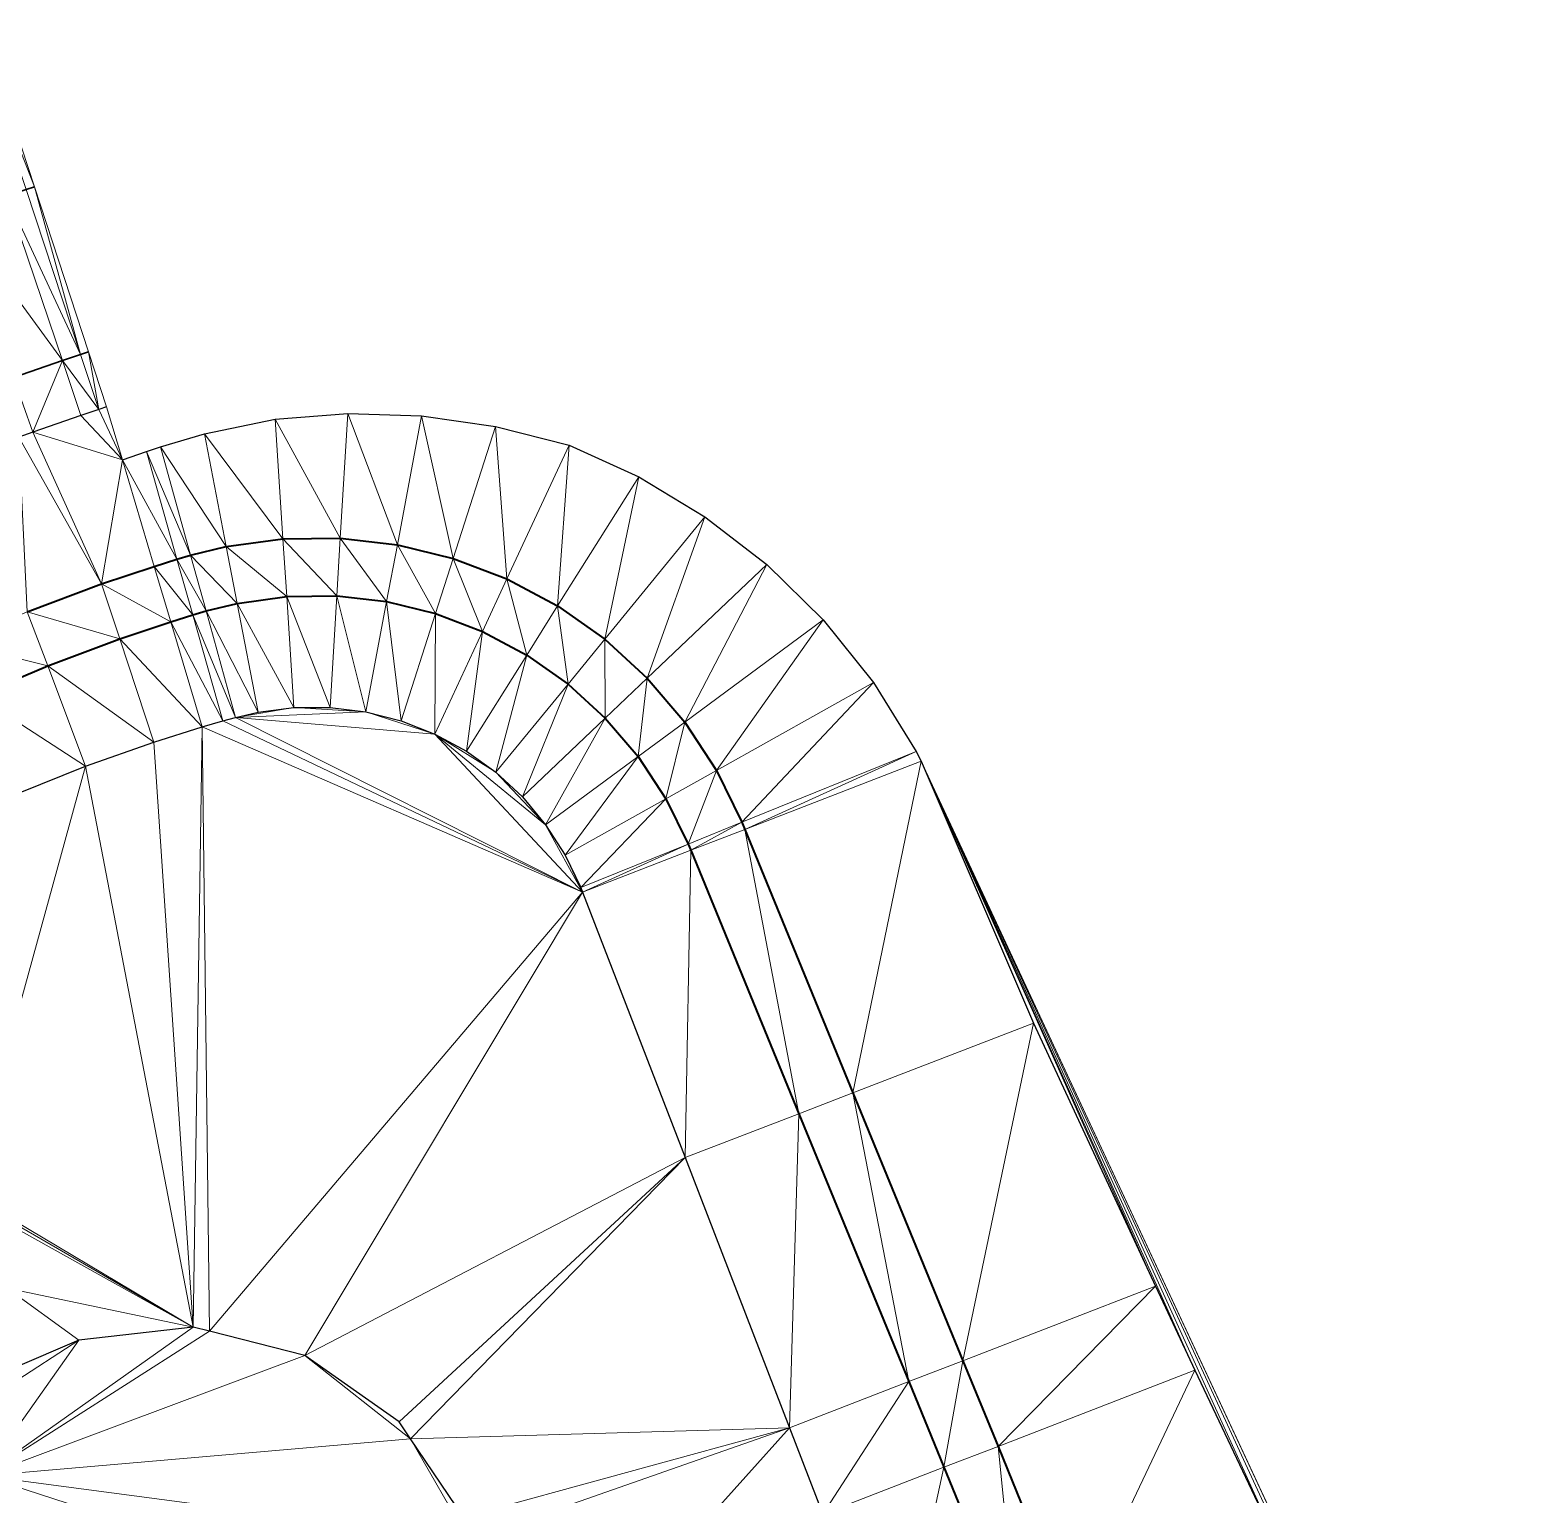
# Model space of a CAD drawing. Header units: metres. Extents: x 246428 to 246884, y 7418966 to 7419490.
# Drawn here: x 246850.67 to 246876.63, y 7419446.74 to 7419472.04 of the extents above; entities that cross this region are included whole.
import ezdxf

# ---------------------------------------------------------------- set-up
doc = ezdxf.new("R2010")
doc.units = ezdxf.units.M
doc.linetypes.add('blank name', pattern=[0])
doc.linetypes.add('HIDDEN', pattern=[9.525, 6.35, -3.175])
doc.layers.add('_12D_UNMAPPED', color=7, linetype='Continuous')
for name, color, linetype, lineweight in [('BATTER', 250, 'HIDDEN', 25), ('DRAINAGE_SWALE', 7, 'CHANNEL_DASHDOT_X4', 40), ('GRADELINES', 250, 'HIDDEN', 25), ('MISC_PATHS', 7, 'Continuous', 35)]:
    doc.layers.add(name, color=color, linetype=linetype, lineweight=lineweight)
doc.styles.get("Standard").update_dxf_attribs({"font": 'romans.shx', "width": 0.65})
doc.linetypes.add('CHANNEL_DASHDOT_X4', pattern='A,6,-1,1,-1,0.004,[">",Standard,S=4,R=0,X=0,Y=-1.7144],0.004,1,-1,6,-1,1,-1', length=20.008)

msp = doc.modelspace()

# ---------------------------------------------------------------- linework, layer by layer
at = {"layer": '_12D_UNMAPPED', "color": 3, "linetype": 'blank name', "lineweight": 0}
for points in [[(246849.704, 7419471.99, 36.542), (246849.856, 7419472.04, 36.544), (246850.744, 7419469.332, 36.573)], [(246849.704, 7419471.99, 36.542), (246850.744, 7419469.332, 36.573), (246850.6, 7419469.284, 36.57)], [(246850.267, 7419469.173, 36.566), (246850.6, 7419469.284, 36.57), (246851.543, 7419466.437, 36.51)], [(246850.6, 7419469.284, 36.57), (246850.744, 7419469.332, 36.573), (246851.543, 7419466.437, 36.51)], [(246850.744, 7419469.332, 36.573), (246851.679, 7419466.482, 36.513), (246851.543, 7419466.437, 36.51)], [(246849.373, 7419468.863, 36.553), (246850.267, 7419469.173, 36.566), (246851.228, 7419466.331, 36.506)], [(246850.267, 7419469.173, 36.566), (246851.543, 7419466.437, 36.51), (246851.228, 7419466.331, 36.506)], [(246849.373, 7419468.863, 36.553), (246851.228, 7419466.331, 36.506), (246850.381, 7419466.037, 36.493)], [(246850.381, 7419466.037, 36.493), (246851.228, 7419466.331, 36.506), (246850.717, 7419465.095, 36.483)], [(246851.228, 7419466.331, 36.506), (246851.548, 7419465.384, 36.496), (246850.717, 7419465.095, 36.483)], [(246851.228, 7419466.331, 36.506), (246851.543, 7419466.437, 36.51), (246851.857, 7419465.487, 36.5)], [(246851.228, 7419466.331, 36.506), (246851.857, 7419465.487, 36.5), (246851.548, 7419465.384, 36.496)], [(246851.543, 7419466.437, 36.51), (246851.679, 7419466.482, 36.513), (246851.857, 7419465.487, 36.5)], [(246851.679, 7419466.482, 36.513), (246851.991, 7419465.531, 36.503), (246851.857, 7419465.487, 36.5)], [(246850.381, 7419466.037, 36.493), (246850.717, 7419465.095, 36.483), (246850.478, 7419465.009, 36.479)], [(246850.717, 7419465.095, 36.483), (246851.548, 7419465.384, 36.496), (246852.264, 7419464.614, 36.171)], [(246851.548, 7419465.384, 36.496), (246851.857, 7419465.487, 36.5), (246852.264, 7419464.614, 36.171)], [(246851.857, 7419465.487, 36.5), (246851.991, 7419465.531, 36.503), (246852.264, 7419464.614, 36.171)], [(246855.038, 7419463.253, 35.702), (246853.685, 7419465.066, 36.193), (246854.905, 7419465.32, 36.22)], [(246856.028, 7419463.263, 35.706), (246854.905, 7419465.32, 36.22), (246856.159, 7419465.416, 36.246)], [(246855.038, 7419463.253, 35.702), (246854.905, 7419465.32, 36.22), (246856.028, 7419463.263, 35.706)], [(246857.013, 7419463.149, 35.711), (246856.028, 7419463.263, 35.706), (246856.159, 7419465.416, 36.246)], [(246857.013, 7419463.149, 35.711), (246856.159, 7419465.416, 36.246), (246857.431, 7419465.375, 36.277)], [(246857.977, 7419462.914, 35.715), (246857.013, 7419463.149, 35.711), (246857.431, 7419465.375, 36.277)], [(246857.977, 7419462.914, 35.715), (246857.431, 7419465.375, 36.277), (246858.708, 7419465.195, 36.314)], [(246850.478, 7419465.009, 36.479), (246850.717, 7419465.095, 36.483), (246851.904, 7419462.474, 35.687)], [(246851.904, 7419462.474, 35.687), (246850.717, 7419465.095, 36.483), (246852.264, 7419464.614, 36.171)], [(246854.058, 7419463.119, 35.698), (246852.925, 7419464.843, 36.181), (246853.685, 7419465.066, 36.193)], [(246855.038, 7419463.253, 35.702), (246854.058, 7419463.119, 35.698), (246853.685, 7419465.066, 36.193)], [(246858.904, 7419462.56, 35.72), (246857.977, 7419462.914, 35.715), (246858.708, 7419465.195, 36.314)], [(246858.904, 7419462.56, 35.72), (246858.708, 7419465.195, 36.314), (246859.978, 7419464.868, 36.356)], [(246850.621, 7419461.994, 35.681), (246850.478, 7419465.009, 36.479), (246851.904, 7419462.474, 35.687)], [(246853.442, 7419462.97, 35.695), (246852.678, 7419464.759, 36.177), (246852.925, 7419464.843, 36.181)], [(246854.058, 7419463.119, 35.698), (246853.442, 7419462.97, 35.695), (246852.925, 7419464.843, 36.181)], [(246859.782, 7419462.092, 35.724), (246858.904, 7419462.56, 35.72), (246859.978, 7419464.868, 36.356)], [(246859.782, 7419462.092, 35.724), (246859.978, 7419464.868, 36.356), (246861.182, 7419464.323, 36.382)], [(246852.812, 7419462.777, 35.692), (246851.904, 7419462.474, 35.687), (246852.264, 7419464.614, 36.171)], [(246853.207, 7419462.899, 35.694), (246852.264, 7419464.614, 36.171), (246852.678, 7419464.759, 36.177)], [(246852.812, 7419462.777, 35.692), (246852.812, 7419462.777, 35.692), (246852.264, 7419464.614, 36.171)], [(246853.207, 7419462.899, 35.694), (246852.812, 7419462.777, 35.692), (246852.264, 7419464.614, 36.171)], [(246853.442, 7419462.97, 35.695), (246853.207, 7419462.899, 35.694), (246852.678, 7419464.759, 36.177)], [(246860.594, 7419461.518, 35.728), (246859.782, 7419462.092, 35.724), (246861.182, 7419464.323, 36.382)], [(246860.594, 7419461.518, 35.728), (246861.182, 7419464.323, 36.382), (246862.326, 7419463.635, 36.412)], [(246861.33, 7419460.846, 35.733), (246860.594, 7419461.518, 35.728), (246862.326, 7419463.635, 36.412)], [(246861.33, 7419460.846, 35.733), (246862.326, 7419463.635, 36.412), (246863.394, 7419462.809, 36.445)], [(246855.103, 7419462.255, 35.722), (246854.058, 7419463.119, 35.698), (246855.038, 7419463.253, 35.702)], [(246855.968, 7419462.265, 35.726), (246855.038, 7419463.253, 35.702), (246856.028, 7419463.263, 35.706)], [(246855.103, 7419462.255, 35.722), (246855.038, 7419463.253, 35.702), (246855.968, 7419462.265, 35.726)], [(246856.828, 7419462.167, 35.731), (246855.968, 7419462.265, 35.726), (246856.028, 7419463.263, 35.706)], [(246856.828, 7419462.167, 35.731), (246856.028, 7419463.263, 35.706), (246857.013, 7419463.149, 35.711)], [(246853.709, 7419462.006, 35.715), (246853.207, 7419462.899, 35.694), (246853.442, 7419462.97, 35.695)], [(246854.247, 7419462.137, 35.718), (246853.442, 7419462.97, 35.695), (246854.058, 7419463.119, 35.698)], [(246854.247, 7419462.137, 35.718), (246853.709, 7419462.006, 35.715), (246853.442, 7419462.97, 35.695)], [(246855.103, 7419462.255, 35.722), (246854.247, 7419462.137, 35.718), (246854.058, 7419463.119, 35.698)], [(246857.671, 7419461.962, 35.735), (246856.828, 7419462.167, 35.731), (246857.013, 7419463.149, 35.711)], [(246857.671, 7419461.962, 35.735), (246857.013, 7419463.149, 35.711), (246857.977, 7419462.914, 35.715)], [(246853.098, 7419461.818, 35.712), (246851.904, 7419462.474, 35.687), (246852.812, 7419462.777, 35.692)], [(246853.48, 7419461.937, 35.714), (246852.812, 7419462.777, 35.692), (246853.207, 7419462.899, 35.694)], [(246853.48, 7419461.937, 35.714), (246853.098, 7419461.818, 35.712), (246852.812, 7419462.777, 35.692)], [(246853.098, 7419461.818, 35.712), (246853.098, 7419461.818, 35.712), (246852.812, 7419462.777, 35.692)], [(246853.098, 7419461.818, 35.712), (246852.812, 7419462.777, 35.692), (246852.812, 7419462.777, 35.692)], [(246853.709, 7419462.006, 35.715), (246853.48, 7419461.937, 35.714), (246853.207, 7419462.899, 35.694)], [(246858.482, 7419461.653, 35.74), (246857.671, 7419461.962, 35.735), (246857.977, 7419462.914, 35.715)], [(246858.482, 7419461.653, 35.74), (246857.977, 7419462.914, 35.715), (246858.904, 7419462.56, 35.72)], [(246861.977, 7419460.087, 35.737), (246861.33, 7419460.846, 35.733), (246863.394, 7419462.809, 36.445)], [(246861.977, 7419460.087, 35.737), (246863.394, 7419462.809, 36.445), (246864.37, 7419461.852, 36.48)], [(246852.217, 7419461.524, 35.707), (246850.621, 7419461.994, 35.681), (246851.904, 7419462.474, 35.687)], [(246853.098, 7419461.818, 35.712), (246852.217, 7419461.524, 35.707), (246851.904, 7419462.474, 35.687)], [(246859.25, 7419461.245, 35.744), (246858.482, 7419461.653, 35.74), (246858.904, 7419462.56, 35.72)], [(246859.25, 7419461.245, 35.744), (246858.904, 7419462.56, 35.72), (246859.782, 7419462.092, 35.724)], [(246855.227, 7419460.338, 36.202), (246854.247, 7419462.137, 35.718), (246855.103, 7419462.255, 35.722)], [(246855.851, 7419460.339, 36.209), (246855.103, 7419462.255, 35.722), (246855.968, 7419462.265, 35.726)], [(246855.851, 7419460.339, 36.209), (246855.227, 7419460.338, 36.202), (246855.103, 7419462.255, 35.722)], [(246856.471, 7419460.262, 36.215), (246855.851, 7419460.339, 36.209), (246855.968, 7419462.265, 35.726)], [(246856.471, 7419460.262, 36.215), (246855.968, 7419462.265, 35.726), (246856.828, 7419462.167, 35.731)], [(246857.077, 7419460.109, 36.222), (246856.471, 7419460.262, 36.215), (246856.828, 7419462.167, 35.731)], [(246857.077, 7419460.109, 36.222), (246856.828, 7419462.167, 35.731), (246857.671, 7419461.962, 35.735)], [(246850.974, 7419461.059, 35.701), (246849.36, 7419461.462, 35.674), (246850.621, 7419461.994, 35.681)], [(246852.217, 7419461.524, 35.707), (246850.974, 7419461.059, 35.701), (246850.621, 7419461.994, 35.681)], [(246854.001, 7419460.107, 36.19), (246853.098, 7419461.818, 35.712), (246853.48, 7419461.937, 35.714)], [(246854.217, 7419460.167, 36.192), (246853.48, 7419461.937, 35.714), (246853.709, 7419462.006, 35.715)], [(246854.217, 7419460.167, 36.192), (246854.001, 7419460.107, 36.19), (246853.48, 7419461.937, 35.714)], [(246854.607, 7419460.259, 36.196), (246853.709, 7419462.006, 35.715), (246854.247, 7419462.137, 35.718)], [(246854.607, 7419460.259, 36.196), (246854.217, 7419460.167, 36.192), (246853.709, 7419462.006, 35.715)], [(246855.227, 7419460.338, 36.202), (246854.607, 7419460.259, 36.196), (246854.247, 7419462.137, 35.718)], [(246857.658, 7419459.881, 36.228), (246857.077, 7419460.109, 36.222), (246857.671, 7419461.962, 35.735)], [(246857.658, 7419459.881, 36.228), (246857.671, 7419461.962, 35.735), (246858.482, 7419461.653, 35.74)], [(246859.961, 7419460.744, 35.748), (246859.25, 7419461.245, 35.744), (246859.782, 7419462.092, 35.724)], [(246859.961, 7419460.744, 35.748), (246859.782, 7419462.092, 35.724), (246860.594, 7419461.518, 35.728)], [(246853.639, 7419460.002, 36.186), (246852.217, 7419461.524, 35.707), (246853.098, 7419461.818, 35.712)], [(246854.001, 7419460.107, 36.19), (246853.639, 7419460.002, 36.186), (246853.098, 7419461.818, 35.712)], [(246853.639, 7419460.002, 36.186), (246853.098, 7419461.818, 35.712), (246853.098, 7419461.818, 35.712)], [(246853.639, 7419460.002, 36.186), (246853.639, 7419460.002, 36.186), (246853.098, 7419461.818, 35.712)], [(246858.207, 7419459.583, 36.234), (246857.658, 7419459.881, 36.228), (246858.482, 7419461.653, 35.74)], [(246858.207, 7419459.583, 36.234), (246858.482, 7419461.653, 35.74), (246859.25, 7419461.245, 35.744)], [(246862.525, 7419459.253, 35.741), (246861.977, 7419460.087, 35.737), (246864.37, 7419461.852, 36.48)], [(246862.525, 7419459.253, 35.741), (246864.37, 7419461.852, 36.48), (246865.236, 7419460.77, 36.518)], [(246850.974, 7419461.059, 35.701), (246849.751, 7419460.542, 35.694), (246849.36, 7419461.462, 35.674)], [(246852.806, 7419459.74, 36.177), (246850.974, 7419461.059, 35.701), (246852.217, 7419461.524, 35.707)], [(246853.639, 7419460.002, 36.186), (246852.806, 7419459.74, 36.177), (246852.217, 7419461.524, 35.707)], [(246860.605, 7419460.157, 35.753), (246859.961, 7419460.744, 35.748), (246860.594, 7419461.518, 35.728)], [(246860.605, 7419460.157, 35.753), (246860.594, 7419461.518, 35.728), (246861.33, 7419460.846, 35.733)], [(246858.714, 7419459.219, 36.241), (246858.207, 7419459.583, 36.234), (246859.25, 7419461.245, 35.744)], [(246858.714, 7419459.219, 36.241), (246859.25, 7419461.245, 35.744), (246859.961, 7419460.744, 35.748)], [(246851.628, 7419459.324, 36.164), (246849.751, 7419460.542, 35.694), (246850.974, 7419461.059, 35.701)], [(246852.806, 7419459.74, 36.177), (246851.628, 7419459.324, 36.164), (246850.974, 7419461.059, 35.701)], [(246859.172, 7419458.794, 36.247), (246858.714, 7419459.219, 36.241), (246859.961, 7419460.744, 35.748)], [(246859.172, 7419458.794, 36.247), (246859.961, 7419460.744, 35.748), (246860.605, 7419460.157, 35.753)], [(246861.172, 7419459.494, 35.757), (246860.605, 7419460.157, 35.753), (246861.33, 7419460.846, 35.733)], [(246861.172, 7419459.494, 35.757), (246861.33, 7419460.846, 35.733), (246861.977, 7419460.087, 35.737)], [(246862.964, 7419458.356, 35.746), (246862.525, 7419459.253, 35.741), (246865.236, 7419460.77, 36.518)], [(246862.964, 7419458.356, 35.746), (246865.236, 7419460.77, 36.518), (246865.974, 7419459.576, 36.558)], [(246851.628, 7419459.324, 36.164), (246850.468, 7419458.858, 36.151), (246849.751, 7419460.542, 35.694)], [(246853.639, 7419460.002, 36.186), (246854.001, 7419460.107, 36.19), (246860.213, 7419457.15, 36.267)], [(246854.001, 7419460.107, 36.19), (246854.217, 7419460.167, 36.192), (246860.213, 7419457.15, 36.267)], [(246854.217, 7419460.167, 36.192), (246855.227, 7419460.338, 36.202), (246856.471, 7419460.262, 36.215)], [(246854.217, 7419460.167, 36.192), (246854.607, 7419460.259, 36.196), (246855.227, 7419460.338, 36.202)], [(246854.217, 7419460.167, 36.192), (246856.471, 7419460.262, 36.215), (246857.658, 7419459.881, 36.228)], [(246854.217, 7419460.167, 36.192), (246857.658, 7419459.881, 36.228), (246860.213, 7419457.15, 36.267)], [(246855.227, 7419460.338, 36.202), (246855.851, 7419460.339, 36.209), (246856.471, 7419460.262, 36.215)], [(246856.471, 7419460.262, 36.215), (246857.077, 7419460.109, 36.222), (246857.658, 7419459.881, 36.228)], [(246859.573, 7419458.315, 36.253), (246859.172, 7419458.794, 36.247), (246860.605, 7419460.157, 35.753)], [(246859.573, 7419458.315, 36.253), (246860.605, 7419460.157, 35.753), (246861.172, 7419459.494, 35.757)], [(246853.489, 7419449.638, 36.231), (246852.806, 7419459.74, 36.177), (246853.639, 7419460.002, 36.186)], [(246853.768, 7419449.567, 36.235), (246853.489, 7419449.638, 36.231), (246853.639, 7419460.002, 36.186)], [(246853.768, 7419449.567, 36.235), (246853.639, 7419460.002, 36.186), (246853.639, 7419460.002, 36.186)], [(246853.768, 7419449.567, 36.235), (246853.639, 7419460.002, 36.186), (246860.213, 7419457.15, 36.267)], [(246857.658, 7419459.881, 36.228), (246858.207, 7419459.583, 36.234), (246858.714, 7419459.219, 36.241)], [(246857.658, 7419459.881, 36.228), (246858.714, 7419459.219, 36.241), (246859.573, 7419458.315, 36.253)], [(246857.658, 7419459.881, 36.228), (246859.573, 7419458.315, 36.253), (246860.213, 7419457.15, 36.267)], [(246861.652, 7419458.764, 35.761), (246861.172, 7419459.494, 35.757), (246861.977, 7419460.087, 35.737)], [(246861.652, 7419458.764, 35.761), (246861.977, 7419460.087, 35.737), (246862.525, 7419459.253, 35.741)], [(246853.489, 7419449.638, 36.231), (246851.628, 7419459.324, 36.164), (246852.806, 7419459.74, 36.177)], [(246863.015, 7419458.232, 35.746), (246862.964, 7419458.356, 35.746), (246865.974, 7419459.576, 36.558)], [(246863.015, 7419458.232, 35.746), (246865.974, 7419459.576, 36.558), (246866.062, 7419459.409, 36.563)], [(246849.596, 7419451.951, 36.169), (246850.468, 7419458.858, 36.151), (246851.628, 7419459.324, 36.164)], [(246853.489, 7419449.638, 36.231), (246849.596, 7419451.951, 36.169), (246851.628, 7419459.324, 36.164)], [(246859.912, 7419457.79, 36.26), (246859.573, 7419458.315, 36.253), (246861.172, 7419459.494, 35.757)], [(246859.912, 7419457.79, 36.26), (246861.172, 7419459.494, 35.757), (246861.652, 7419458.764, 35.761)], [(246864.882, 7419453.683, 35.771), (246863.015, 7419458.232, 35.746), (246866.062, 7419459.409, 36.563)], [(246868, 7419454.887, 36.607), (246864.882, 7419453.683, 35.771), (246866.062, 7419459.409, 36.563)], [(246872.248, 7419445.808, 36.779), (246870.789, 7419448.89, 36.715), (246866.062, 7419459.409, 36.563)], [(246870.107, 7419450.341, 36.687), (246868, 7419454.887, 36.607), (246866.062, 7419459.409, 36.563)], [(246870.789, 7419448.89, 36.715), (246870.107, 7419450.341, 36.687), (246866.062, 7419459.409, 36.563)], [(246874.424, 7419441.288, 36.882), (246872.248, 7419445.808, 36.779), (246866.062, 7419459.409, 36.563)], [(246876.513, 7419436.982, 36.983), (246874.424, 7419441.288, 36.882), (246866.062, 7419459.409, 36.563)], [(246876.518, 7419436.972, 36.983), (246876.513, 7419436.982, 36.983), (246866.062, 7419459.409, 36.563)], [(246876.627, 7419436.74, 36.989), (246876.518, 7419436.972, 36.983), (246866.062, 7419459.409, 36.563)], [(246858.714, 7419459.219, 36.241), (246859.172, 7419458.794, 36.247), (246859.573, 7419458.315, 36.253)], [(246862.038, 7419457.98, 35.766), (246861.652, 7419458.764, 35.761), (246862.525, 7419459.253, 35.741)], [(246862.038, 7419457.98, 35.766), (246862.525, 7419459.253, 35.741), (246862.964, 7419458.356, 35.746)], [(246860.182, 7419457.227, 36.266), (246859.912, 7419457.79, 36.26), (246861.652, 7419458.764, 35.761)], [(246860.182, 7419457.227, 36.266), (246861.652, 7419458.764, 35.761), (246862.038, 7419457.98, 35.766)], [(246859.573, 7419458.315, 36.253), (246859.912, 7419457.79, 36.26), (246860.213, 7419457.15, 36.267)], [(246862.082, 7419457.872, 35.766), (246862.038, 7419457.98, 35.766), (246862.964, 7419458.356, 35.746)], [(246862.082, 7419457.872, 35.766), (246862.964, 7419458.356, 35.746), (246863.015, 7419458.232, 35.746)], [(246863.949, 7419453.322, 35.791), (246862.082, 7419457.872, 35.766), (246863.015, 7419458.232, 35.746)], [(246864.882, 7419453.683, 35.771), (246863.949, 7419453.322, 35.791), (246863.015, 7419458.232, 35.746)], [(246859.912, 7419457.79, 36.26), (246860.182, 7419457.227, 36.266), (246860.213, 7419457.15, 36.267)], [(246860.213, 7419457.15, 36.267), (246860.182, 7419457.227, 36.266), (246862.038, 7419457.98, 35.766)], [(246860.213, 7419457.15, 36.267), (246862.038, 7419457.98, 35.766), (246862.082, 7419457.872, 35.766)], [(246861.985, 7419452.564, 36.317), (246860.213, 7419457.15, 36.267), (246862.082, 7419457.872, 35.766)], [(246863.949, 7419453.322, 35.791), (246861.985, 7419452.564, 36.317), (246862.082, 7419457.872, 35.766)], [(246855.416, 7419449.145, 36.258), (246853.768, 7419449.567, 36.235), (246860.213, 7419457.15, 36.267)], [(246861.985, 7419452.564, 36.317), (246855.416, 7419449.145, 36.258), (246860.213, 7419457.15, 36.267)], [(246866.781, 7419449.056, 35.796), (246864.882, 7419453.683, 35.771), (246868, 7419454.887, 36.607)], [(246870.107, 7419450.341, 36.687), (246866.781, 7419449.056, 35.796), (246868, 7419454.887, 36.607)], [(246865.848, 7419448.696, 35.816), (246863.949, 7419453.322, 35.791), (246864.882, 7419453.683, 35.771)], [(246865.848, 7419448.696, 35.816), (246864.882, 7419453.683, 35.771), (246866.781, 7419449.056, 35.796)], [(246863.786, 7419447.899, 36.368), (246861.985, 7419452.564, 36.317), (246863.949, 7419453.322, 35.791)], [(246863.786, 7419447.899, 36.368), (246863.949, 7419453.322, 35.791), (246865.848, 7419448.696, 35.816)], [(246861.985, 7419452.564, 36.317), (246857.043, 7419448, 36.284), (246855.416, 7419449.145, 36.258)], [(246861.985, 7419452.564, 36.317), (246857.241, 7419447.706, 36.288), (246857.043, 7419448, 36.284)], [(246861.985, 7419452.564, 36.317), (246863.786, 7419447.899, 36.368), (246857.241, 7419447.706, 36.288)], [(246849.66, 7419451.85, 36.171), (246849.596, 7419451.951, 36.169), (246853.489, 7419449.638, 36.231)], [(246849.703, 7419451.744, 36.172), (246849.66, 7419451.85, 36.171), (246853.489, 7419449.638, 36.231)], [(246850.276, 7419450.31, 36.186), (246849.703, 7419451.744, 36.172), (246853.489, 7419449.638, 36.231)], [(246850.276, 7419450.31, 36.186), (246853.489, 7419449.638, 36.231), (246851.513, 7419449.413, 36.206)], [(246850.276, 7419450.31, 36.186), (246851.513, 7419449.413, 36.206), (246850.371, 7419448.919, 36.193)], [(246866.781, 7419449.056, 35.796), (246870.107, 7419450.341, 36.687), (246867.388, 7419447.576, 35.804)], [(246867.388, 7419447.576, 35.804), (246870.107, 7419450.341, 36.687), (246870.789, 7419448.89, 36.715)], [(246853.768, 7419449.567, 36.235), (246849.856, 7419447.068, 36.206), (246853.489, 7419449.638, 36.231)], [(246853.489, 7419449.638, 36.231), (246849.856, 7419447.068, 36.206), (246851.513, 7419449.413, 36.206)], [(246849.856, 7419447.068, 36.206), (246853.768, 7419449.567, 36.235), (246855.416, 7419449.145, 36.258)], [(246849.856, 7419447.068, 36.206), (246850.344, 7419448.653, 36.196), (246851.513, 7419449.413, 36.206)], [(246851.513, 7419449.413, 36.206), (246850.344, 7419448.653, 36.196), (246850.371, 7419448.919, 36.193)], [(246857.241, 7419447.706, 36.288), (246849.856, 7419447.068, 36.206), (246855.416, 7419449.145, 36.258)], [(246857.043, 7419448, 36.284), (246857.241, 7419447.706, 36.288), (246855.416, 7419449.145, 36.258)], [(246866.455, 7419447.216, 35.824), (246865.848, 7419448.696, 35.816), (246866.781, 7419449.056, 35.796)], [(246866.455, 7419447.216, 35.824), (246866.781, 7419449.056, 35.796), (246867.388, 7419447.576, 35.804)], [(246864.363, 7419446.407, 36.385), (246863.786, 7419447.899, 36.368), (246865.848, 7419448.696, 35.816)], [(246864.363, 7419446.407, 36.385), (246865.848, 7419448.696, 35.816), (246866.455, 7419447.216, 35.824)], [(246868.671, 7419444.426, 35.821), (246867.388, 7419447.576, 35.804), (246870.789, 7419448.89, 36.715)], [(246868.671, 7419444.426, 35.821), (246870.789, 7419448.89, 36.715), (246872.248, 7419445.808, 36.779)], [(246863.786, 7419447.899, 36.368), (246858.155, 7419446.351, 36.306), (246857.241, 7419447.706, 36.288)], [(246863.786, 7419447.899, 36.368), (246858.248, 7419445.955, 36.309), (246858.155, 7419446.351, 36.306)], [(246863.786, 7419447.899, 36.368), (246860.017, 7419443.691, 36.352), (246858.248, 7419445.955, 36.309)], [(246863.786, 7419447.899, 36.368), (246864.363, 7419446.407, 36.385), (246860.017, 7419443.691, 36.352)], [(246858.248, 7419445.955, 36.309), (246849.856, 7419447.068, 36.206), (246857.241, 7419447.706, 36.288)], [(246858.155, 7419446.351, 36.306), (246858.248, 7419445.955, 36.309), (246857.241, 7419447.706, 36.288)], [(246867.739, 7419444.066, 35.841), (246866.455, 7419447.216, 35.824), (246867.388, 7419447.576, 35.804)], [(246867.739, 7419444.066, 35.841), (246867.388, 7419447.576, 35.804), (246868.671, 7419444.426, 35.821)], [(246865.588, 7419443.235, 36.417), (246864.363, 7419446.407, 36.385), (246866.455, 7419447.216, 35.824)], [(246865.588, 7419443.235, 36.417), (246866.455, 7419447.216, 35.824), (246867.739, 7419444.066, 35.841)], [(246849.298, 7419446.203, 36.209), (246849.856, 7419447.068, 36.206), (246858.615, 7419444.216, 36.331)], [(246858.615, 7419444.216, 36.331), (246849.856, 7419447.068, 36.206), (246858.248, 7419445.955, 36.309)]]:
    msp.add_3dface(points, dxfattribs=at)
at = {"layer": 'BATTER'}
for points in [[(246851.991, 7419465.531, 36.503), (246851.857, 7419465.487, 36.5), (246851.548, 7419465.384, 36.496), (246850.717, 7419465.095, 36.483), (246850.478, 7419465.009, 36.479), (246849.893, 7419464.793, 36.47), (246849.112, 7419464.493, 36.459), (246849.074, 7419464.478, 36.459), (246848.261, 7419464.149, 36.447), (246847.762, 7419463.939, 36.441), (246847.503, 7419463.828, 36.437), (246847.455, 7419463.807, 36.437), (246846.662, 7419463.455, 36.427), (246846.653, 7419463.451, 36.427)], [(246852.264, 7419464.614, 36.171), (246852.678, 7419464.759, 36.177), (246852.925, 7419464.843, 36.181), (246853.685, 7419465.066, 36.193), (246854.905, 7419465.32, 36.22), (246856.159, 7419465.416, 36.246), (246857.431, 7419465.375, 36.277), (246858.708, 7419465.195, 36.314), (246859.978, 7419464.868, 36.356), (246861.182, 7419464.323, 36.382), (246862.326, 7419463.635, 36.412), (246863.394, 7419462.809, 36.445), (246864.37, 7419461.852, 36.48), (246865.236, 7419460.77, 36.518), (246865.974, 7419459.576, 36.558), (246866.062, 7419459.409, 36.563), (246868, 7419454.887, 36.607), (246870.107, 7419450.341, 36.687), (246870.789, 7419448.89, 36.715), (246872.248, 7419445.808, 36.779)], [(246850.468, 7419458.858, 36.151), (246851.628, 7419459.324, 36.164), (246852.806, 7419459.74, 36.177), (246853.639, 7419460.002, 36.186), (246853.639, 7419460.002, 36.186), (246854.001, 7419460.107, 36.19), (246854.217, 7419460.167, 36.192), (246854.607, 7419460.259, 36.196), (246855.227, 7419460.338, 36.202), (246855.851, 7419460.339, 36.209), (246856.471, 7419460.262, 36.215), (246857.077, 7419460.109, 36.222), (246857.658, 7419459.881, 36.228), (246858.207, 7419459.583, 36.234), (246858.714, 7419459.219, 36.241), (246859.172, 7419458.794, 36.247), (246859.573, 7419458.315, 36.253), (246859.912, 7419457.79, 36.26), (246860.182, 7419457.227, 36.266), (246860.213, 7419457.15, 36.267), (246861.985, 7419452.564, 36.317), (246863.786, 7419447.899, 36.368), (246864.363, 7419446.407, 36.385)]]:
    msp.add_polyline3d(points, dxfattribs=at)
at = {"layer": 'DRAINAGE_SWALE'}
for points in [[(246850.621, 7419461.994, 35.681), (246851.904, 7419462.474, 35.687), (246852.812, 7419462.777, 35.692), (246852.812, 7419462.777, 35.692), (246853.207, 7419462.899, 35.694), (246853.442, 7419462.97, 35.695), (246854.058, 7419463.119, 35.698), (246855.038, 7419463.253, 35.702), (246856.028, 7419463.263, 35.706), (246857.013, 7419463.149, 35.711), (246857.977, 7419462.914, 35.715), (246858.904, 7419462.56, 35.72), (246859.782, 7419462.092, 35.724), (246860.594, 7419461.518, 35.728), (246861.33, 7419460.846, 35.733), (246861.977, 7419460.087, 35.737), (246862.525, 7419459.253, 35.741), (246862.964, 7419458.356, 35.746), (246863.015, 7419458.232, 35.746), (246864.882, 7419453.683, 35.771), (246866.781, 7419449.056, 35.796), (246867.388, 7419447.576, 35.804), (246868.671, 7419444.426, 35.821)], [(246849.751, 7419460.542, 35.694), (246850.974, 7419461.059, 35.701), (246852.217, 7419461.524, 35.707), (246853.098, 7419461.818, 35.712), (246853.098, 7419461.818, 35.712), (246853.48, 7419461.937, 35.714), (246853.709, 7419462.006, 35.715), (246854.247, 7419462.137, 35.718), (246855.103, 7419462.255, 35.722), (246855.968, 7419462.265, 35.726), (246856.828, 7419462.167, 35.731), (246857.671, 7419461.962, 35.735), (246858.482, 7419461.653, 35.74), (246859.25, 7419461.245, 35.744), (246859.961, 7419460.744, 35.748), (246860.605, 7419460.157, 35.753), (246861.172, 7419459.494, 35.757), (246861.652, 7419458.764, 35.761), (246862.038, 7419457.98, 35.766), (246862.082, 7419457.872, 35.766), (246863.949, 7419453.322, 35.791), (246865.848, 7419448.696, 35.816), (246866.455, 7419447.216, 35.824), (246867.739, 7419444.066, 35.841)]]:
    msp.add_polyline3d(points, dxfattribs=at)
at = {"layer": 'GRADELINES'}
msp.add_polyline3d([(246858.155, 7419446.351, 36.306), (246857.241, 7419447.706, 36.288), (246857.043, 7419448, 36.284), (246855.416, 7419449.145, 36.258), (246853.768, 7419449.567, 36.235), (246853.489, 7419449.638, 36.231), (246851.513, 7419449.413, 36.206), (246850.371, 7419448.919, 36.193)], dxfattribs=at)
at = {"layer": 'MISC_PATHS'}
for points in [[(246850.744, 7419469.332, 36.573), (246850.6, 7419469.284, 36.57), (246850.267, 7419469.173, 36.566), (246849.373, 7419468.863, 36.553), (246849.116, 7419468.77, 36.549), (246848.486, 7419468.538, 36.54), (246847.646, 7419468.215, 36.529), (246847.605, 7419468.198, 36.529), (246846.73, 7419467.845, 36.517), (246846.193, 7419467.619, 36.511), (246845.914, 7419467.499, 36.507), (246845.862, 7419467.477, 36.507), (246845.009, 7419467.098, 36.497), (246845.001, 7419467.094, 36.497)], [(246851.679, 7419466.482, 36.513), (246851.543, 7419466.437, 36.51), (246851.228, 7419466.331, 36.506), (246850.381, 7419466.037, 36.493), (246850.137, 7419465.949, 36.489), (246849.541, 7419465.729, 36.48), (246848.746, 7419465.424, 36.469), (246848.707, 7419465.408, 36.469), (246847.879, 7419465.073, 36.457), (246847.37, 7419464.859, 36.451), (246847.106, 7419464.746, 36.447), (246847.057, 7419464.725, 36.447), (246846.249, 7419464.366, 36.437), (246846.24, 7419464.362, 36.437)]]:
    msp.add_polyline3d(points, dxfattribs=at)

doc.saveas('drawing.dxf')
